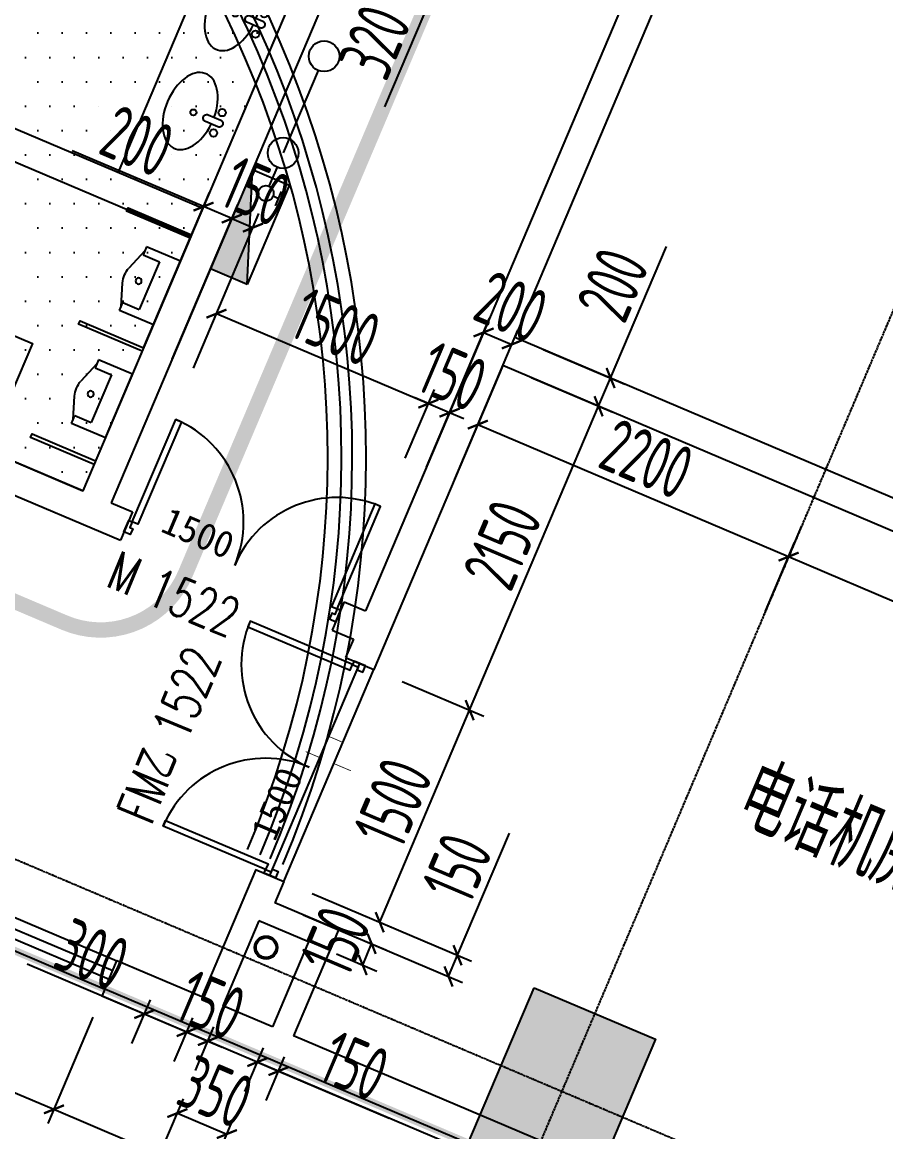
# Model space of a CAD drawing. Extents: x -3523 to 12007717, y -6694179 to 21431.
# Drawn here: x 11964569 to 11970196, y -6444786 to -6437560 of the extents above; entities that cross this region are included whole.
import ezdxf
from ezdxf.enums import TextEntityAlignment as Align
from ezdxf.xclip import XClip

# ---------------------------------------------------------------- set-up
doc = ezdxf.new("R2010")
doc.units = 0
doc.header["$LTSCALE"] = 10
doc.header["$MEASUREMENT"] = 0
doc.header["$XCLIPFRAME"] = 0
for name, pattern in [('A3-RG-axis-100$0$CENTER', [2, 1.25, -0.25, 0.25, -0.25]), ('A3-RI-4F$0$DASH', [0.35, 0.25, -0.1]), ('DASHED2', [0.375, 0.25, -0.125])]:
    doc.linetypes.add(name, pattern=pattern)
for name, color, linetype in [('A-CLOD', 200, 'Continuous'), ('A3-RB-4F-100$0$A-DIMS-100', 1, 'Continuous'), ('A3-RG-axis-100$0$A-GRID', 1, 'A3-RG-axis-100$0$CENTER'), ('A3-RI-4F$0$A-DOOR', 32, 'Continuous'), ('A3-RI-4F$0$A-FLOR', 2, 'Continuous'), ('A3-RI-4F$0$A-GLAZ', 140, 'Continuous'), ('A3-RI-4F$0$A-HATCH', 8, 'Continuous'), ('A3-RI-4F$0$A-WALL', 7, 'Continuous'), ('A3-RI-4F$0$A-WALL-FINI', 95, 'Continuous'), ('A3-RM-4F$0$$AUDIT_BAD_LAYER1', 7, 'Continuous'), ('A3-RM-4F$0$0P-1', 191, 'Continuous'), ('A3-RM-4F$0$0P-FE-FH-P', 41, 'A3-RM-4F$0$YJdef_FE-FH_LINE_F'), ('A3-RM-4F$0$0P-FE-FH-V', 141, 'Continuous'), ('A3-RM-4F$0$0P-FE-HY', 141, 'Continuous'), ('A3-RS-1F$0$A-HATH-GRAY', 8, 'Continuous'), ('A3-RS-1F$0$A-WALL', 7, 'Continuous'), ('A3-RX-3F$0$A-FIXT', 55, 'Continuous'), ('A3-SYMB-4F-100$0$A-SYMB', 4, 'Continuous'), ('A3-SYMB-4F-100$0$A-SYMB-AREA', 4, 'Continuous'), ('A3-SYMB-4F-100$0$A-SYMB-DOOR', 3, 'Continuous'), ('A3-SYMB-4F-100$0$A-SYMB-DOOR1', 3, 'Continuous'), ('A3-SYMB-4F-100$0$A-SYMB-DOOR2', 3, 'Continuous'), ('A3-SYMB-4F-100$0$A-SYMB-DOOR3', 3, 'Continuous'), ('A3-SYMB-4F-100$0$A-SYMB-NAME', 4, 'Continuous'), ('A3-SYMB-4F-100$0$A-SYMB-NAME-E', 4, 'Continuous'), ('A3-SYMB-4F-100$0$A-SYMB-NUMB-T', 4, 'Continuous')]:
    doc.layers.add(name, color=color, linetype=linetype)
doc.layers.add('A3-RI-4F$0$临时层', color=140, linetype='Continuous', plot=False)
doc.styles.add('A3-RB-4F-100$0$XD2008', font='xd-hzs.shx', dxfattribs={"width": 0.7, "bigfont": 'xd-hztxt.shx'})
doc.styles.add('A3-RI-4F$0$Standard', font='')
doc.styles.add('A3-RM-4F$0$hz1', font='hzs.shx', dxfattribs={"width": 0.75, "bigfont": 'hztxt.shx'})
doc.styles.add('A3-SYMB-4F-100$0$ECADI', font='hzs.shx', dxfattribs={"width": 0.7, "bigfont": 'hztxt.shx'})
doc.styles.add('A3-SYMB-4F-100$0$ECADI-TXT', font='simplex.shx', dxfattribs={"bigfont": 'hztxt.shx'})
doc.styles.get('A3-RI-4F$0$Standard').set_extended_font_data('SimSun')
doc.linetypes.add('A3-RM-4F$0$YJdef_FE-FH_LINE_F', pattern='A,4,-0.2,["F",A3-RM-4F$0$hz1,S=0.2,R=0,X=-0.1,Y=-0.1],-0.1', length=4.3)
doc.dimstyles.new('A3-RB-4F-100$0$XD100$0', dxfattribs={"dimscale": 100, "dimtxt": 3.5, "dimasz": 1, "dimexe": 1, "dimexo": 2, "dimgap": 0.5, "dimtad": 1, "dimdec": 0, "dimdsep": 46, "dimtxsty": 'A3-RB-4F-100$0$XD2008', "dimblk1": 'A3-RB-4F-100$0$_ARCHTICK', "dimblk2": 'A3-RB-4F-100$0$_ARCHTICK', "dimsah": 1, "dimcen": 2.5, "dimclrt": 4, "dimaunit": 1, "dimadec": 0, "dimazin": 0, "dimtfac": 1, "dimtdec": 0, "dimtix": 1, "dimtmove": 0, "dimatfit": 3, "dimfxl": 0, "dimtolj": 1, "dimtzin": 0, "dimarcsym": 0})

# ---------------------------------------------------------------- blocks, each defined once
blk = doc.blocks.new('A3-RI-4F$0$J-双扇门-1500')
for points in [[(25, 80), (25, 805), (65, 805), (65, 80)], [(1475, 80), (1475, 805), (1435, 805), (1435, 80)], [(0, 80), (25, 80), (25, 40), (45, 40), (45, 0), (0, 0)], [(1500, 80), (1475, 80), (1475, 40), (1455, 40), (1455, 0), (1500, 0)]]:
    blk.add_lwpolyline(points, close=True)
for centre, start, end in [((25, 80), 0, 90), ((1475, 80), 90, 180)]:
    blk.add_arc(centre, 725, start, end)
at = {"layer": 'Defpoints', "style": 'A3-RI-4F$0$Standard'}
blk.add_text('1500', height=175, rotation=360, dxfattribs=at).set_placement((210.4, 93.8))
blk = doc.blocks.new('A3-RI-4F')
at = {"layer": 'A3-RI-4F$0$A-HATCH'}
h = blk.add_hatch(dxfattribs=at)
h.set_pattern_fill('DOTS', color=256, scale=100, style=0)
h.set_pattern_definition([(0, (0, 0), (79.375, 158.75), [0, -158.75])])
h.paths.add_polyline_path([(11965225.4, -6428479.7), (11969367.7, -6430238), (11964964.2, -6440612.1), (11960821.9, -6438853.8), (11962802.3, -6434188.3), (11963100, -6434331.4), (11963536.5, -6433303.2), (11963232.7, -6433174.3)])
at = {"layer": 'A3-RI-4F$0$A-DOOR'}
for p, q in [((11966182.2, -6443117.1), (11966768.3, -6441736.4)), ((11966274.2, -6443156.2), (11966860.3, -6441775.4))]:
    blk.add_line(p, q, dxfattribs=at)
at = {"layer": 'A3-RI-4F$0$A-DOOR', "const_width": 5}
blk.add_lwpolyline([(11966416.1, -6442310.1), (11966508.2, -6442349.2), (11966566.8, -6442211.1), (11966658.8, -6442250.2), (11966600.2, -6442388.2), (11966710.5, -6442435)], dxfattribs=at)
at = {"layer": 'A3-RI-4F$0$A-FLOR', "linetype": 'A3-RI-4F$0$DASH', "const_width": 50}
blk.add_lwpolyline([(11907835.3, -6369053.3), (11897656.1, -6393034), (11898128.3, -6393234.3, -0.084697), (11913933.8, -6391266.8), (11915314, -6394764.5, -0.031408), (11917936.9, -6393922), (11918378.7, -6395666.9), (11918415.6, -6395812.3, -0.137995), (11924069.8, -6395802.9), (11938272.6, -6400392.8, -0.63707), (11939156.2, -6407589.3), (11916413.2, -6421800.6), (11915152.9, -6424769.9), (11915014, -6425097), (11914547.2, -6426196.6), (11920044.1, -6428529.9), (11921412.2, -6425308.5), (11977074.7, -6448935.7), (11985123.7, -6429973.3), (11973295.2, -6424952.4), (11972791.6, -6425444.7)], format="xyb", dxfattribs=at)
at = {"layer": 'A3-RI-4F$0$A-GLAZ'}
for p, q in [((11963805.5, -6443086), (11965186.3, -6443672.1)), ((11963754.7, -6443205.7), (11965135.5, -6443791.8)), ((11963778.1, -6443150.5), (11965158.9, -6443736.6)), ((11963727.3, -6443270.1), (11965108.1, -6443856.2))]:
    blk.add_line(p, q, dxfattribs=at)
at = {"layer": 'A3-RI-4F$0$A-HATCH'}
blk.add_lwpolyline([(11965225.4, -6428479.7), (11969367.7, -6430238), (11964964.2, -6440612.1), (11960821.9, -6438853.8), (11962802.3, -6434188.3), (11963100, -6434331.4), (11963536.5, -6433303.2), (11963232.7, -6433174.3)], close=True, dxfattribs=at)
at = {"layer": 'A3-RI-4F$0$A-WALL'}
for p, q in [((11969548.1, -6434931.6), (11966805.2, -6441393.5)), ((11969654.1, -6435193.8), (11967778.6, -6439612.2)), ((11966711.2, -6437008.2), (11965148.3, -6440690.2)), ((11966449, -6437114.1), (11965745.6, -6438771)), ((11963996.7, -6438028.7), (11965745.6, -6438771)), ((11963918.5, -6438212.8), (11965667.5, -6438955.1)), ((11960821.9, -6438853.8), (11964964.2, -6440612.1)), ((11965667.5, -6438955.1), (11964964.2, -6440612.1)), ((11960559.7, -6438959.7), (11965208.2, -6440932.9)), ((11973301.6, -6441956.6), (11967778.6, -6439612.2)), ((11967516, -6439718.1), (11967516.3, -6439718.2)), ((11967700.4, -6439796.3), (11966860.3, -6441775.4)), ((11973039.3, -6442062.6), (11967700.4, -6439796.3)), ((11965148.3, -6440690.2), (11965286.4, -6440748.8)), ((11965286.4, -6440748.8), (11965208.2, -6440932.9)), ((11966667.1, -6441334.9), (11966589, -6441519)), ((11966667.1, -6441334.9), (11966805.2, -6441393.5)), ((11966589, -6441519), (11966727, -6441577.6)), ((11966727, -6441577.6), (11966676.2, -6441697.3)), ((11966675.9, -6441697.2), (11966860.3, -6441775.4)), ((11966090.1, -6443078), (11965738.5, -6443906.5)), ((11966089.8, -6443077.9), (11966274.2, -6443156.2)), ((11966274.2, -6443156.2), (11966215.6, -6443294.3)), ((11966629.8, -6443470.1), (11966215.6, -6443294.3)), ((11966111, -6443412.8), (11965876.5, -6443965.1)), ((11966433.2, -6443549.6), (11966111, -6443412.8)), ((11966629.8, -6443470.1), (11966336.8, -6444160.5)), ((11966433.2, -6443549.6), (11966198.7, -6444101.9)), ((11965108.1, -6443856.2), (11965186.3, -6443672.1)), ((11965738.5, -6443906.5), (11965186.3, -6443672.1)), ((11969342.4, -6445653.6), (11965108.1, -6443856.2)), ((11966198.7, -6444101.9), (11965876.5, -6443965.1)), ((11969420.6, -6445469.5), (11966336.8, -6444160.5))]:
    blk.add_line(p, q, dxfattribs=at)
at = {"layer": 'A3-RI-4F$0$A-WALL-FINI'}
for p in [(11965108.1, -6443856.2), (11969322.9, -6445699.6)]:
    blk.add_line(p, (11965088.6, -6443902.3), dxfattribs=at)
at = {"layer": 'A3-RI-4F$0$临时层'}
for points in [[(11966267.4, -6443044.6, 0.41421), (11962664.9, -6434128.2), (11958568.6, -6432389.4)], [(11966184.5, -6443009.4, 0.41421), (11962629.7, -6434211.1), (11958533.4, -6432472.3)], [(11966120.1, -6442982, 0.41421), (11962602.4, -6434275.5), (11958506.1, -6432536.7)], [(11966037.3, -6442946.9, 0.41421), (11962567.2, -6434358.3), (11958470.9, -6432619.6)]]:
    blk.add_lwpolyline(points, format="xyb", dxfattribs=at)
at = {"layer": 'A3-RI-4F$0$A-DOOR'}
for p, rotation in [((11965231.6, -6440877.7), 336.9993128461883), ((11966218.8, -6443132.6), 66.99931284592977)]:
    blk.add_blockref('A3-RI-4F$0$J-双扇门-1500', p, dxfattribs=dict(at, rotation=rotation))
blk = doc.blocks.new('A3-RG-axis-100')
at = {"layer": 'A3-RG-axis-100$0$A-GRID'}
for p, q in [((11906272, -6418284.3), (11985933, -6452098.3)), ((11979102.4, -6418565.4), (11947827.8, -6492243.7))]:
    blk.add_line(p, q, dxfattribs=at)
blk = doc.blocks.new('A3-SYMB-4F-100$0$ECADI-TAG-ROOM')
at = {"layer": 'A3-SYMB-4F-100$0$A-SYMB-AREA', "style": 'A3-SYMB-4F-100$0$ECADI', "width": 0.7}
blk.add_attdef('340M2', text='', height=2.5, dxfattribs=at).set_placement((7.167, -1.75), align=Align.MIDDLE_LEFT)
at = {"layer": 'A3-SYMB-4F-100$0$A-SYMB-NAME', "style": 'A3-SYMB-4F-100$0$ECADI', "width": 0.7}
blk.add_attdef('CHINESENAME', (-5.125, 0.088), '', height=4.5, dxfattribs=at)
at = {"layer": 'A3-SYMB-4F-100$0$A-SYMB-NAME-E', "style": 'A3-SYMB-4F-100$0$ECADI', "width": 0.7}
for tag, p in [('ENGLISHHIGH', (-5.125, 8.04)), ('ENGLISHLOW', (-5.125, 4.84))]:
    blk.add_attdef(tag, p, '', height=2.5, dxfattribs=at)
blk = doc.blocks.new('A3-SYMB-4F-100$0$ECADI-TAG-DOOR')
at = {"layer": 'A3-SYMB-4F-100$0$A-SYMB-DOOR', "style": 'A3-SYMB-4F-100$0$ECADI-TXT', "width": 0.7}
for tag, p in [('门窗主编号1', (-6.414, 7.257)), ('门窗主编号2', (2.085, 7.257))]:
    blk.add_attdef(tag, p, '', height=2.5, dxfattribs=at)
at = {"layer": 'A3-SYMB-4F-100$0$A-SYMB-DOOR', "style": 'A3-SYMB-4F-100$0$ECADI-TXT', "width": 0.7, "flags": 1}
for tag, p in [('洞口尺寸(宽X高)', (-6.416, 1.62)), ('备注', (-6.394, -1.213))]:
    blk.add_attdef(tag, p, '', height=2.5, dxfattribs=at)
at = {"layer": 'A3-SYMB-4F-100$0$A-SYMB-DOOR1', "style": 'A3-SYMB-4F-100$0$ECADI-TXT', "width": 0.7}
blk.add_attdef('门窗辅编号1', (-6.414, 4.413), '', height=2.5, dxfattribs=at)
at = {"layer": 'A3-SYMB-4F-100$0$A-SYMB-DOOR2', "style": 'A3-SYMB-4F-100$0$ECADI-TXT', "width": 0.7}
blk.add_attdef('门窗辅编号2', (-2.861, 4.413), '', height=2.5, dxfattribs=at)
at = {"layer": 'A3-SYMB-4F-100$0$A-SYMB-DOOR3', "style": 'A3-SYMB-4F-100$0$ECADI-TXT', "width": 0.7}
blk.add_attdef('门窗辅编号3', (2.323, 4.413), '', height=2.5, dxfattribs=at)
blk = doc.blocks.new('A3-SYMB-4F-100$0$ECADI-TAG-CODE')
at = {"layer": 'A3-SYMB-4F-100$0$A-SYMB-NUMB-T', "color": 1}
blk.add_lwpolyline([(0, 3.5), (15, 3.5), (15, 0), (0, 0)], close=True, dxfattribs=at)
at = {"layer": 'A3-SYMB-4F-100$0$A-SYMB-NUMB-T', "style": 'A3-SYMB-4F-100$0$ECADI-TXT', "width": 0.7}
blk.add_attdef('CODE', text='', height=2.5, dxfattribs=at).set_placement((7.5, 1.75), align=Align.MIDDLE_CENTER)
blk = doc.blocks.new('A3-SYMB-4F-100')
at = {"layer": 'A3-SYMB-4F-100$0$A-SYMB'}
ref = blk.add_blockref('A3-SYMB-4F-100$0$ECADI-TAG-CODE', (11963118.4, -6439388.5), dxfattribs=dict(at, xscale=100.0000000100172, yscale=100.0000000002328, zscale=100, rotation=337))
ref.add_attrib('CODE', 'A3-WC-06', dxfattribs={"layer": 'A3-SYMB-4F-100$0$A-SYMB-NUMB-T', "height": 250, "rotation": 337, "style": 'A3-SYMB-4F-100$0$ECADI-TXT', "width": 0.5}).set_placement((11963877.1, -6439520.4), align=Align.MIDDLE_CENTER)
ref = blk.add_blockref('A3-SYMB-4F-100$0$ECADI-TAG-ROOM', (11969659.3, -6442979.5), dxfattribs=dict(at, xscale=99.99999999989046, yscale=100.0000000001164, rotation=337))
ref.add_attrib('CHINESENAME', '电话机房', (11969191, -6442771.2), dxfattribs={"height": 450, "rotation": 337, "style": 'A3-SYMB-4F-100$0$ECADI', "width": 0.7})
at = {"layer": 'A3-SYMB-4F-100$0$A-SYMB-DOOR'}
ref = blk.add_blockref('A3-SYMB-4F-100$0$ECADI-TAG-DOOR', (11965206.1, -6442059.4, -333.3), dxfattribs=dict(at, xscale=99.99999999997296, yscale=100, zscale=100, rotation=337.5444874613591))
ref.add_attrib('门窗主编号1', 'M', dxfattribs={"height": 250, "rotation": 337.54449, "style": 'A3-SYMB-4F-100$0$ECADI-TXT', "width": 0.7}).set_placement((11965271.8, -6441298.3, -333.3), align=Align.RIGHT)
ref.add_attrib('门窗主编号2', '1522', (11965361.6, -6441340), dxfattribs={"height": 250, "rotation": 337.54449, "style": 'A3-SYMB-4F-100$0$ECADI-TXT', "width": 0.7})
ref = blk.add_blockref('A3-SYMB-4F-100$0$ECADI-TAG-DOOR', (11966359.6, -6442409.7, -333.3), dxfattribs=dict(at, xscale=99.99999999997293, yscale=100.0000000000001, zscale=100, rotation=67.54448746135905))
ref.add_attrib('门窗主编号1', 'FM乙', dxfattribs={"height": 250, "rotation": 67.54449, "style": 'A3-SYMB-4F-100$0$ECADI-TXT', "width": 0.7}).set_placement((11965598.6, -6442344, -333.3), align=Align.RIGHT)
ref.add_attrib('门窗主编号2', '1522', (11965640.3, -6442254.2), dxfattribs={"height": 250, "rotation": 67.54449, "style": 'A3-SYMB-4F-100$0$ECADI-TXT', "width": 0.7})
blk = doc.blocks.new('*U3226')
at = {"layer": 'A3-RM-4F$0$$AUDIT_BAD_LAYER1', "extrusion": (0, 0, -1)}
blk.add_hatch(color=256, dxfattribs=at).paths.add_polyline_path([(-260, 700), (0, 0), (0, 700)])
for p, q in [((260, 700), (0, 700)), ((0, 0), (0, 700)), ((260, 700), (0, 0)), ((260, 0), (260, 700)), ((230.7, 155.9, 0), (230.7, 55.9, 0)), ((230.7, 105.9, 0), (190.7, 105.9, 0)), ((260, 0), (0, 0))]:
    blk.add_line(p, q, dxfattribs=at)
blk.add_circle((-140.7, 105.9, 0), 50, dxfattribs=at)
blk = doc.blocks.new('A3-RM-4F$0$DFA')
at = {"layer": 'A3-RM-4F$0$0P-FE-FH-V'}
for radius in [75, 65]:
    blk.add_circle((0, 0), radius, dxfattribs=at)
blk = doc.blocks.new('A3-RM-4F')
at = {"layer": 'A3-RM-4F$0$0P-FE-FH-P'}
for p, q in [((11966496.6, -6437873.9, 0), (11966268.3, -6438411.6, 0)), ((11966229.3, -6438503.6, 0), (11966176.4, -6438628.2, 0))]:
    blk.add_line(p, q, dxfattribs=at)
at = {"layer": 'A3-RM-4F$0$0P-FE-FH-V'}
for centre in [(11966535.6, -6437781.8, 0), (11966268.3, -6438411.6, 0)]:
    blk.add_circle(centre, 100, dxfattribs=at)
at = {"layer": 'A3-RM-4F$0$0P-1'}
blk.add_blockref('A3-RM-4F$0$DFA', (11966157.5, -6443586), dxfattribs=at)
at = {"layer": 'A3-RM-4F$0$0P-FE-HY', "xscale": -1, "rotation": 157.0000023177295}
blk.add_blockref('*U3226', (11966068.7, -6438521.7), dxfattribs=at)
blk = doc.blocks.new('A3-RB-4F-100$0$_ARCHTICK')
at = {"color": 0, "linetype": 'ByBlock', "const_width": 0.15}
blk.add_lwpolyline([(-0.5, -0.5), (0.5, 0.5)], dxfattribs=at)
blk = doc.blocks.new('*D3010')
at = {"layer": 'A3-RB-4F-100$0$A-DIMS-100', "color": 0, "lineweight": -2}
for p, q in [((11965030, -6444040.3), (11964736.5, -6444731.7)), ((11964775.6, -6444639.6), (11969009.9, -6446437)), ((11969264.3, -6445837.7), (11968970.8, -6446529))]:
    blk.add_line(p, q, dxfattribs=at)
at = {"layer": 'Defpoints', "color": 0}
for p in [(11965108.1, -6443856.2), (11969342.4, -6445653.6), (11969009.9, -6446437)]:
    blk.add_point(p, dxfattribs=at)
at = {"layer": 'A3-RB-4F-100$0$A-DIMS-100', "color": 0, "lineweight": -2, "xscale": 100, "yscale": 100, "zscale": 100}
for p, rotation in [((11964775.6, -6444639.6), 157.0000023179356), ((11969009.9, -6446437), 337.0000023179356)]:
    blk.add_blockref('A3-RB-4F-100$0$_ARCHTICK', p, dxfattribs=dict(at, rotation=rotation))
at = {"layer": 'A3-RB-4F-100$0$A-DIMS-100', "color": 4, "insert": (11966980.6, -6445331.2), "char_height": 350, "attachment_point": 5, "rotation": 337, "style": 'A3-RB-4F-100$0$XD2008'}
blk.add_mtext('\\A1;4600', dxfattribs=at)
blk = doc.blocks.new('*D3011')
at = {"layer": 'A3-RB-4F-100$0$A-DIMS-100', "color": 0, "lineweight": -2}
for p, q in [((11963649.2, -6443454.2), (11963355.7, -6444145.6)), ((11963394.8, -6444053.5), (11964775.6, -6444639.6)), ((11965030, -6444040.3), (11964736.5, -6444731.7))]:
    blk.add_line(p, q, dxfattribs=at)
at = {"layer": 'Defpoints', "color": 0}
for p in [(11963727.3, -6443270.1), (11965108.1, -6443856.2), (11964775.6, -6444639.6)]:
    blk.add_point(p, dxfattribs=at)
at = {"layer": 'A3-RB-4F-100$0$A-DIMS-100', "color": 0, "lineweight": -2, "xscale": 100, "yscale": 100, "zscale": 100}
for p, rotation in [((11963394.8, -6444053.5), 157.0000023179604), ((11964775.6, -6444639.6), 337.0000023179604)]:
    blk.add_blockref('A3-RB-4F-100$0$_ARCHTICK', p, dxfattribs=dict(at, rotation=rotation))
at = {"layer": 'A3-RB-4F-100$0$A-DIMS-100', "color": 4, "insert": (11964173.1, -6444139.5), "char_height": 350, "attachment_point": 5, "rotation": 337, "style": 'A3-RB-4F-100$0$XD2008'}
blk.add_mtext('\\A1;1500', dxfattribs=at)
blk = doc.blocks.new('*D3027')
at = {"layer": 'A3-RB-4F-100$0$A-DIMS-100', "color": 0, "lineweight": -2}
for p, q in [((11967386.7, -6440535.4), (11967576.4, -6440088.6)), ((11967537.3, -6440180.6), (11969562.4, -6441040.3)), ((11969411.8, -6441395), (11969601.5, -6440948.2))]:
    blk.add_line(p, q, dxfattribs=at)
at = {"layer": 'Defpoints', "color": 0}
for p in [(11967308.6, -6440719.5), (11969562.4, -6441040.3), (11969333.7, -6441579.1)]:
    blk.add_point(p, dxfattribs=at)
at = {"layer": 'A3-RB-4F-100$0$A-DIMS-100', "color": 0, "lineweight": -2, "xscale": 100, "yscale": 100, "zscale": 100}
for p, rotation in [((11967537.3, -6440180.6), 157.0000000000328), ((11969562.4, -6441040.3), 337.0000000000327)]:
    blk.add_blockref('A3-RB-4F-100$0$_ARCHTICK', p, dxfattribs=dict(at, rotation=rotation))
at = {"layer": 'A3-RB-4F-100$0$A-DIMS-100', "color": 4, "insert": (11968637.8, -6440403.3), "char_height": 350, "attachment_point": 5, "rotation": 337, "style": 'A3-RB-4F-100$0$XD2008'}
blk.add_mtext('\\A1;2200', dxfattribs=at)
blk = doc.blocks.new('*D3028')
at = {"layer": 'A3-RB-4F-100$0$A-DIMS-100', "color": 0, "lineweight": -2}
for p, q in [((11967202.6, -6440457.2), (11967614, -6439488.1)), ((11967386.7, -6440535.4), (11967798.1, -6439566.2)), ((11967574.9, -6439580.1), (11967759, -6439658.3))]:
    blk.add_line(p, q, dxfattribs=at)
at = {"layer": 'Defpoints', "color": 0}
for p in [(11967759, -6439658.3), (11967124.5, -6440641.3), (11967308.6, -6440719.5)]:
    blk.add_point(p, dxfattribs=at)
at = {"layer": 'A3-RB-4F-100$0$A-DIMS-100', "color": 0, "lineweight": -2, "xscale": 100, "yscale": 100, "zscale": 100}
for p, rotation in [((11967574.9, -6439580.1), 156.9999999998986), ((11967759, -6439658.3), 336.9999999998986)]:
    blk.add_blockref('A3-RB-4F-100$0$_ARCHTICK', p, dxfattribs=dict(at, rotation=rotation))
at = {"layer": 'A3-RB-4F-100$0$A-DIMS-100', "color": 4, "insert": (11967754.9, -6439412.1), "char_height": 350, "attachment_point": 5, "rotation": 337, "style": 'A3-RB-4F-100$0$XD2008'}
blk.add_mtext('\\A1;200', dxfattribs=at)
blk = doc.blocks.new('*D3029')
at = {"layer": 'A3-RB-4F-100$0$A-DIMS-100', "color": 0, "lineweight": -2}
for p, q in [((11967064.5, -6440398.6), (11967254.2, -6439951.8)), ((11967215.1, -6440043.9), (11967123.1, -6440004.8)), ((11967202.6, -6440457.2), (11967392.3, -6440010.4)), ((11967215.1, -6440043.9), (11967353.2, -6440102.5)), ((11967353.2, -6440102.5), (11967445.2, -6440141.6))]:
    blk.add_line(p, q, dxfattribs=at)
at = {"layer": 'Defpoints', "color": 0}
for p in [(11967353.2, -6440102.5), (11966986.4, -6440582.7), (11967124.5, -6440641.3)]:
    blk.add_point(p, dxfattribs=at)
at = {"layer": 'A3-RB-4F-100$0$A-DIMS-100', "color": 0, "lineweight": -2, "xscale": 100, "yscale": 100, "zscale": 100}
for p, rotation in [((11967215.1, -6440043.9), 336.9999999999297), ((11967353.2, -6440102.5), 156.9999999999297)]:
    blk.add_blockref('A3-RB-4F-100$0$_ARCHTICK', p, dxfattribs=dict(at, rotation=rotation))
at = {"layer": 'A3-RB-4F-100$0$A-DIMS-100', "color": 4, "insert": (11967372.1, -6439866.1), "char_height": 350, "attachment_point": 5, "rotation": 337, "style": 'A3-RB-4F-100$0$XD2008'}
blk.add_mtext('\\A1;150', dxfattribs=at)
blk = doc.blocks.new('*D3030')
at = {"layer": 'A3-RB-4F-100$0$A-DIMS-100', "color": 0, "lineweight": -2}
for p, q in [((11965683.8, -6439812.5), (11965873.4, -6439365.7)), ((11965834.4, -6439457.8), (11967215.1, -6440043.9)), ((11967064.5, -6440398.6), (11967254.2, -6439951.8))]:
    blk.add_line(p, q, dxfattribs=at)
at = {"layer": 'Defpoints', "color": 0}
for p in [(11965605.6, -6439996.6), (11967215.1, -6440043.9), (11966986.4, -6440582.7)]:
    blk.add_point(p, dxfattribs=at)
at = {"layer": 'A3-RB-4F-100$0$A-DIMS-100', "color": 0, "lineweight": -2, "xscale": 100, "yscale": 100, "zscale": 100}
for p, rotation in [((11965834.4, -6439457.8), 157.000000000044), ((11967215.1, -6440043.9), 337.000000000044)]:
    blk.add_blockref('A3-RB-4F-100$0$_ARCHTICK', p, dxfattribs=dict(at, rotation=rotation))
at = {"layer": 'A3-RB-4F-100$0$A-DIMS-100', "color": 4, "insert": (11966612.6, -6439543.7), "char_height": 350, "attachment_point": 5, "rotation": 337, "style": 'A3-RB-4F-100$0$XD2008'}
blk.add_mtext('\\A1;1500', dxfattribs=at)
blk = doc.blocks.new('*D3031')
at = {"layer": 'A3-RB-4F-100$0$A-DIMS-100', "color": 0, "lineweight": -2}
for p, q in [((11965545.7, -6439753.9), (11965973.2, -6438746.8)), ((11965683.8, -6439812.5), (11966111.3, -6438805.4)), ((11965934.1, -6438838.9), (11966072.2, -6438897.5))]:
    blk.add_line(p, q, dxfattribs=at)
at = {"layer": 'Defpoints', "color": 0}
for p in [(11966072.2, -6438897.5), (11965467.6, -6439938), (11965605.6, -6439996.6)]:
    blk.add_point(p, dxfattribs=at)
at = {"layer": 'A3-RB-4F-100$0$A-DIMS-100', "color": 0, "lineweight": -2, "xscale": 100, "yscale": 100, "zscale": 100}
for p, rotation in [((11965934.1, -6438838.9), 157.0000000000593), ((11966072.2, -6438897.5), 337.0000000000593)]:
    blk.add_blockref('A3-RB-4F-100$0$_ARCHTICK', p, dxfattribs=dict(at, rotation=rotation))
at = {"layer": 'A3-RB-4F-100$0$A-DIMS-100', "color": 4, "insert": (11966091.1, -6438661.1), "char_height": 350, "attachment_point": 5, "rotation": 337, "style": 'A3-RB-4F-100$0$XD2008'}
blk.add_mtext('\\A1;150', dxfattribs=at)
blk = doc.blocks.new('*D3032')
at = {"layer": 'A3-RB-4F-100$0$A-DIMS-100', "color": 0, "lineweight": -2}
for p, q in [((11965750, -6438760.7), (11964894, -6438397.3)), ((11965361.6, -6439675.8), (11965789.1, -6438668.7)), ((11965545.7, -6439753.9), (11965973.2, -6438746.8)), ((11965934.1, -6438838.9), (11965750, -6438760.7))]:
    blk.add_line(p, q, dxfattribs=at)
at = {"layer": 'Defpoints', "color": 0}
for p in [(11965934.1, -6438838.9), (11965283.5, -6439859.9), (11965467.6, -6439938)]:
    blk.add_point(p, dxfattribs=at)
at = {"layer": 'A3-RB-4F-100$0$A-DIMS-100', "color": 0, "lineweight": -2, "xscale": 100, "yscale": 100, "zscale": 100}
for p, rotation in [((11965750, -6438760.7), 157.0000000000611), ((11965934.1, -6438838.9), 337.000000000061)]:
    blk.add_blockref('A3-RB-4F-100$0$_ARCHTICK', p, dxfattribs=dict(at, rotation=rotation))
at = {"layer": 'A3-RB-4F-100$0$A-DIMS-100', "color": 4, "insert": (11965317.9, -6438332.8), "char_height": 350, "attachment_point": 5, "rotation": 337, "style": 'A3-RB-4F-100$0$XD2008'}
blk.add_mtext('\\A1;200', dxfattribs=at)
blk = doc.blocks.new('*D3053')
at = {"layer": 'A3-RB-4F-100$0$A-DIMS-100', "color": 0, "lineweight": -2}
for p, q in [((11967020.3, -6436791.8), (11967509.7, -6436999.5)), ((11967417.7, -6436960.4), (11967292.6, -6437255)), ((11966895.3, -6437086.3), (11967384.7, -6437294.1)), ((11967292.6, -6437255), (11966929.3, -6438111.1))]:
    blk.add_line(p, q, dxfattribs=at)
at = {"layer": 'Defpoints', "color": 0}
for p in [(11966836.2, -6436713.6), (11967417.7, -6436960.4), (11966711.2, -6437008.2)]:
    blk.add_point(p, dxfattribs=at)
at = {"layer": 'A3-RB-4F-100$0$A-DIMS-100', "color": 0, "lineweight": -2, "xscale": 100, "yscale": 100, "zscale": 100}
for p, rotation in [((11967417.7, -6436960.4), 67.00000000005575), ((11967292.6, -6437255), 247.0000000000557)]:
    blk.add_blockref('A3-RB-4F-100$0$_ARCHTICK', p, dxfattribs=dict(at, rotation=rotation))
at = {"layer": 'A3-RB-4F-100$0$A-DIMS-100', "color": 4, "insert": (11966864.8, -6437687.2), "char_height": 350, "attachment_point": 5, "rotation": 67, "style": 'A3-RB-4F-100$0$XD2008'}
blk.add_mtext('\\A1;320', dxfattribs=at)
blk = doc.blocks.new('*D3067')
at = {"layer": 'A3-RB-4F-100$0$A-DIMS-100', "color": 0, "lineweight": -2}
for p, q in [((11969647.4, -6440840.1), (11969523.3, -6441132.3)), ((11969562.4, -6441040.3), (11972876.2, -6442446.9)), ((11972961.2, -6442246.7), (11972837.1, -6442538.9))]:
    blk.add_line(p, q, dxfattribs=at)
at = {"layer": 'Defpoints', "color": 0}
for p in [(11969725.5, -6440656), (11973039.3, -6442062.6), (11972876.2, -6442446.9)]:
    blk.add_point(p, dxfattribs=at)
at = {"layer": 'A3-RB-4F-100$0$A-DIMS-100', "color": 0, "lineweight": -2, "xscale": 100, "yscale": 100, "zscale": 100}
for p, rotation in [((11969562.4, -6441040.3), 156.9999999999253), ((11972876.2, -6442446.9), 336.9999999999253)]:
    blk.add_blockref('A3-RB-4F-100$0$_ARCHTICK', p, dxfattribs=dict(at, rotation=rotation))
at = {"layer": 'A3-RB-4F-100$0$A-DIMS-100', "color": 4, "insert": (11971307.2, -6441536.5), "char_height": 350, "attachment_point": 5, "rotation": 337, "style": 'A3-RB-4F-100$0$XD2008'}
blk.add_mtext('\\A1;3600', dxfattribs=at)
blk = doc.blocks.new('*D3069')
at = {"layer": 'A3-RB-4F-100$0$A-DIMS-100', "color": 0, "lineweight": -2}
for p, q in [((11967405.2, -6443636.2), (11967742.9, -6442840.7)), ((11966458.3, -6443234.3), (11967497.2, -6443675.3)), ((11966399.7, -6443372.5), (11967438.6, -6443813.4)), ((11967346.6, -6443774.4), (11967405.2, -6443636.2))]:
    blk.add_line(p, q, dxfattribs=at)
at = {"layer": 'Defpoints', "color": 0}
for p in [(11966274.2, -6443156.2), (11966215.6, -6443294.3), (11967405.2, -6443636.2)]:
    blk.add_point(p, dxfattribs=at)
at = {"layer": 'A3-RB-4F-100$0$A-DIMS-100', "color": 0, "lineweight": -2, "xscale": 100, "yscale": 100, "zscale": 100}
for p, rotation in [((11967405.2, -6443636.2), 67.0000000155768), ((11967346.6, -6443774.4), 247.0000000155768)]:
    blk.add_blockref('A3-RB-4F-100$0$_ARCHTICK', p, dxfattribs=dict(at, rotation=rotation))
at = {"layer": 'A3-RB-4F-100$0$A-DIMS-100', "color": 4, "insert": (11967402.3, -6443067.3), "char_height": 350, "attachment_point": 5, "rotation": 67, "style": 'A3-RB-4F-100$0$XD2008'}
blk.add_mtext('\\A1;150', dxfattribs=at)
blk = doc.blocks.new('*D3070')
at = {"layer": 'A3-RB-4F-100$0$A-DIMS-100', "color": 0, "lineweight": -2}
for p, q in [((11967044.4, -6441853.6), (11967576.2, -6442079.3)), ((11966898.1, -6443421), (11967484.2, -6442040.2)), ((11966458.3, -6443234.3), (11966990.1, -6443460.1))]:
    blk.add_line(p, q, dxfattribs=at)
at = {"layer": 'Defpoints', "color": 0}
for p in [(11966860.3, -6441775.4), (11967484.2, -6442040.2), (11966274.2, -6443156.2)]:
    blk.add_point(p, dxfattribs=at)
at = {"layer": 'A3-RB-4F-100$0$A-DIMS-100', "color": 0, "lineweight": -2, "xscale": 100, "yscale": 100, "zscale": 100}
for p, rotation in [((11967484.2, -6442040.2), 66.99999999940391), ((11966898.1, -6443421), 246.9999999994039)]:
    blk.add_blockref('A3-RB-4F-100$0$_ARCHTICK', p, dxfattribs=dict(at, rotation=rotation))
at = {"layer": 'A3-RB-4F-100$0$A-DIMS-100', "color": 4, "insert": (11966984, -6442642.7), "char_height": 350, "attachment_point": 5, "rotation": 67, "style": 'A3-RB-4F-100$0$XD2008'}
blk.add_mtext('\\A1;1500', dxfattribs=at)
blk = doc.blocks.new('*D3071')
at = {"layer": 'A3-RB-4F-100$0$A-DIMS-100', "color": 0, "lineweight": -2}
for p, q in [((11967884.5, -6439874.5), (11968416.3, -6440100.2)), ((11967484.2, -6442040.2), (11968324.2, -6440061.1)), ((11967044.4, -6441853.6), (11967576.2, -6442079.3))]:
    blk.add_line(p, q, dxfattribs=at)
at = {"layer": 'Defpoints', "color": 0}
for p in [(11967700.4, -6439796.3), (11968324.2, -6440061.1), (11966860.3, -6441775.4)]:
    blk.add_point(p, dxfattribs=at)
at = {"layer": 'A3-RB-4F-100$0$A-DIMS-100', "color": 0, "lineweight": -2, "xscale": 100, "yscale": 100, "zscale": 100}
for p, rotation in [((11968324.2, -6440061.1), 66.99999999933885), ((11967484.2, -6442040.2), 246.9999999993389)]:
    blk.add_blockref('A3-RB-4F-100$0$_ARCHTICK', p, dxfattribs=dict(at, rotation=rotation))
at = {"layer": 'A3-RB-4F-100$0$A-DIMS-100', "color": 4, "insert": (11967697.1, -6440962.8), "char_height": 350, "attachment_point": 5, "rotation": 67, "style": 'A3-RB-4F-100$0$XD2008'}
blk.add_mtext('\\A1;2150', dxfattribs=at)
blk = doc.blocks.new('*D3072')
at = {"layer": 'A3-RB-4F-100$0$A-DIMS-100', "color": 0, "lineweight": -2}
for p, q in [((11968402.4, -6439877), (11968765.8, -6439021)), ((11967962.7, -6439690.4), (11968494.4, -6439916.1)), ((11967884.5, -6439874.5), (11968416.3, -6440100.2)), ((11968324.2, -6440061.1), (11968402.4, -6439877))]:
    blk.add_line(p, q, dxfattribs=at)
at = {"layer": 'Defpoints', "color": 0}
for p in [(11967778.6, -6439612.2), (11967700.4, -6439796.3), (11968402.4, -6439877)]:
    blk.add_point(p, dxfattribs=at)
at = {"layer": 'A3-RB-4F-100$0$A-DIMS-100', "color": 0, "lineweight": -2, "xscale": 100, "yscale": 100, "zscale": 100}
for p, rotation in [((11968402.4, -6439877), 66.99999999954686), ((11968324.2, -6440061.1), 246.9999999995468)]:
    blk.add_blockref('A3-RB-4F-100$0$_ARCHTICK', p, dxfattribs=dict(at, rotation=rotation))
at = {"layer": 'A3-RB-4F-100$0$A-DIMS-100', "color": 4, "insert": (11968416, -6439269), "char_height": 350, "attachment_point": 5, "rotation": 67, "style": 'A3-RB-4F-100$0$XD2008'}
blk.add_mtext('\\A1;200', dxfattribs=at)
blk = doc.blocks.new('*D2476')
at = {"layer": 'A3-RB-4F-100$0$A-DIMS-100', "color": 0, "lineweight": -2}
for p, q in [((11965364.6, -6444019.4), (11964600.6, -6443695.1)), ((11965283, -6444211.6), (11965403.7, -6443927.4)), ((11965640.8, -6444136.7), (11965364.6, -6444019.4)), ((11965559.2, -6444328.8), (11965679.9, -6444044.6))]:
    blk.add_line(p, q, dxfattribs=at)
at = {"layer": 'Defpoints', "color": 0}
for p in [(11965640.8, -6444136.7), (11965204.9, -6444395.7), (11965481.1, -6444512.9)]:
    blk.add_point(p, dxfattribs=at)
at = {"layer": 'A3-RB-4F-100$0$A-DIMS-100', "color": 0, "lineweight": -2, "xscale": 100, "yscale": 100, "zscale": 100}
for p, rotation in [((11965364.6, -6444019.4), 157.0000024319147), ((11965640.8, -6444136.7), 337.0000024319147)]:
    blk.add_blockref('A3-RB-4F-100$0$_ARCHTICK', p, dxfattribs=dict(at, rotation=rotation))
at = {"layer": 'A3-RB-4F-100$0$A-DIMS-100', "color": 4, "insert": (11965024.5, -6443630.6), "char_height": 350, "attachment_point": 5, "rotation": 337, "style": 'A3-RB-4F-100$0$XD2008'}
blk.add_mtext('\\A1;300', dxfattribs=at)
blk = doc.blocks.new('*D2477')
at = {"layer": 'A3-RB-4F-100$0$A-DIMS-100', "color": 0, "lineweight": -2}
for p, q in [((11965559.2, -6444328.8), (11965679.9, -6444044.6)), ((11965640.8, -6444136.7), (11965548.7, -6444097.6)), ((11965640.8, -6444136.7), (11965778.9, -6444195.3)), ((11965697.3, -6444387.4), (11965817.9, -6444103.2)), ((11965778.9, -6444195.3), (11965870.9, -6444234.3))]:
    blk.add_line(p, q, dxfattribs=at)
at = {"layer": 'Defpoints', "color": 0}
for p in [(11965778.9, -6444195.3), (11965481.1, -6444512.9), (11965619.2, -6444571.5)]:
    blk.add_point(p, dxfattribs=at)
at = {"layer": 'A3-RB-4F-100$0$A-DIMS-100', "color": 0, "lineweight": -2, "xscale": 100, "yscale": 100, "zscale": 100}
for p, rotation in [((11965640.8, -6444136.7), 337.0000024319467), ((11965778.9, -6444195.3), 157.0000024319467)]:
    blk.add_blockref('A3-RB-4F-100$0$_ARCHTICK', p, dxfattribs=dict(at, rotation=rotation))
at = {"layer": 'A3-RB-4F-100$0$A-DIMS-100', "color": 4, "insert": (11965797.7, -6443958.9), "char_height": 350, "attachment_point": 5, "rotation": 337, "style": 'A3-RB-4F-100$0$XD2008'}
blk.add_mtext('\\A1;150', dxfattribs=at)
blk = doc.blocks.new('*D2478')
at = {"layer": 'A3-RB-4F-100$0$A-DIMS-100', "color": 0, "lineweight": -2}
for p, q in [((11965498.4, -6444856), (11965619, -6444571.8)), ((11965579.9, -6444663.9), (11965902.1, -6444800.7)), ((11965820.6, -6444992.8), (11965941.2, -6444708.6))]:
    blk.add_line(p, q, dxfattribs=at)
at = {"layer": 'Defpoints', "color": 0}
for p in [(11965902.1, -6444800.7), (11965420.2, -6445040.1), (11965742.4, -6445176.9)]:
    blk.add_point(p, dxfattribs=at)
at = {"layer": 'A3-RB-4F-100$0$A-DIMS-100', "color": 0, "lineweight": -2, "xscale": 100, "yscale": 100, "zscale": 100}
for p, rotation in [((11965579.9, -6444663.9), 157.0000024320331), ((11965902.1, -6444800.7), 337.0000024320331)]:
    blk.add_blockref('A3-RB-4F-100$0$_ARCHTICK', p, dxfattribs=dict(at, rotation=rotation))
at = {"layer": 'A3-RB-4F-100$0$A-DIMS-100', "color": 4, "insert": (11965828.9, -6444525.2), "char_height": 350, "attachment_point": 5, "rotation": 337, "style": 'A3-RB-4F-100$0$XD2008'}
blk.add_mtext('\\A1;350', dxfattribs=at)
blk = doc.blocks.new('*D2479')
at = {"layer": 'A3-RB-4F-100$0$A-DIMS-100', "color": 0, "lineweight": -2}
for p, q in [((11966019.5, -6444524.2), (11966140.1, -6444240)), ((11966157.6, -6444582.8), (11966278.2, -6444298.6)), ((11966101, -6444332), (11966239.1, -6444390.6)), ((11966239.1, -6444390.6), (11966960.2, -6444696.7))]:
    blk.add_line(p, q, dxfattribs=at)
at = {"layer": 'Defpoints', "color": 0}
for p in [(11966239.1, -6444390.6), (11965941.3, -6444708.3), (11966079.4, -6444766.9)]:
    blk.add_point(p, dxfattribs=at)
at = {"layer": 'A3-RB-4F-100$0$A-DIMS-100', "color": 0, "lineweight": -2, "xscale": 100, "yscale": 100, "zscale": 100}
for p, rotation in [((11966101, -6444332), 157.0000024319395), ((11966239.1, -6444390.6), 337.0000024319395)]:
    blk.add_blockref('A3-RB-4F-100$0$_ARCHTICK', p, dxfattribs=dict(at, rotation=rotation))
at = {"layer": 'A3-RB-4F-100$0$A-DIMS-100', "color": 4, "insert": (11966733.6, -6444356.1), "char_height": 350, "attachment_point": 5, "rotation": 337, "style": 'A3-RB-4F-100$0$XD2008'}
blk.add_mtext('\\A1;150', dxfattribs=at)
blk = doc.blocks.new('*D2480')
at = {"layer": 'A3-RB-4F-100$0$A-DIMS-100', "color": 0, "lineweight": -2}
for p, q in [((11966675.9, -6443489.7), (11966937.8, -6443600.8)), ((11966787.1, -6443699.8), (11966845.7, -6443561.8)), ((11966617.3, -6443627.7), (11966879.2, -6443738.9))]:
    blk.add_line(p, q, dxfattribs=at)
at = {"layer": 'Defpoints', "color": 0}
for p in [(11966491.8, -6443411.5), (11966433.2, -6443549.6), (11966845.7, -6443561.8)]:
    blk.add_point(p, dxfattribs=at)
at = {"layer": 'A3-RB-4F-100$0$A-DIMS-100', "color": 0, "lineweight": -2, "xscale": 100, "yscale": 100, "zscale": 100}
for p, rotation in [((11966845.7, -6443561.8), 67.00000001548327), ((11966787.1, -6443699.8), 247.0000000154832)]:
    blk.add_blockref('A3-RB-4F-100$0$_ARCHTICK', p, dxfattribs=dict(at, rotation=rotation))
at = {"layer": 'A3-RB-4F-100$0$A-DIMS-100', "color": 4, "insert": (11966609.3, -6443542.9), "char_height": 350, "attachment_point": 5, "rotation": 67, "style": 'A3-RB-4F-100$0$XD2008'}
blk.add_mtext('\\A1;150', dxfattribs=at)
blk = doc.blocks.new('A3-RX-3F$0$A-1-1-X-toilel$0$A-1-10-01~10(B1~wd)$0$333')
at = {"layer": 'A3-RX-3F$0$A-FIXT'}
for p, q in [((0, -225), (0, 225)), ((0, 225), (240, 225)), ((240, 225), (240, 168.7)), ((240, 168.7), (124.4, 168.7)), ((124.4, 168.7), (124.4, -168.7)), ((240, 196.9), (291.3, 53.1)), ((240, -196.9), (291.3, -53.1)), ((240, -168.7), (124.4, -168.7)), ((240, -225), (240, -168.7)), ((0, -225), (240, -225))]:
    blk.add_line(p, q, dxfattribs=at)
blk.add_circle((200, 0), 20, dxfattribs=at)
blk.add_ellipse((225.2, 0), major_axis=(0, 112.5), ratio=0.666667, start_param=4.220783, end_param=5.203995, dxfattribs=at)
blk = doc.blocks.new('A3-RX-3F$0$J-手盆-528x388-b')
for p, q in [((-24, -112), (-24, -24)), ((24, -24), (24, -112))]:
    blk.add_line(p, q)
for centre, radius in [((-72, -34), 24), ((72, -34), 24), ((0, -207), 20)]:
    blk.add_circle(centre, radius)
at = {"extrusion": (0, 0, -1)}
for centre, start_param, end_param in [((0, -24), 5.497787, 8.63938), ((0, -112), 2.356194, 5.497787)]:
    blk.add_ellipse(centre, major_axis=(-17, 17), ratio=1, start_param=start_param, end_param=end_param, dxfattribs=at)
blk.add_ellipse((0, -230), major_axis=(-264, 0), ratio=0.606061, start_param=4.803424, end_param=10.90454)
blk = doc.blocks.new('A3-RX-3F')
at = {"layer": 'A3-RX-3F$0$A-FIXT'}
blk.add_line((11965896.6, -6436879.7), (11965193.3, -6438536.6), dxfattribs=at)
for points in [[(11965662.5, -6438966.5), (11965248.3, -6438790.7), (11965258.1, -6438767.7), (11965672.3, -6438943.5)], [(11965350, -6439703), (11964935.7, -6439527.1), (11964945.5, -6439504.1), (11965359.7, -6439680)], [(11965037.4, -6440439.4), (11964623.2, -6440263.6), (11964633, -6440240.5), (11965047.2, -6440416.4)]]:
    blk.add_lwpolyline(points, dxfattribs=at)
at = {"layer": 'A3-RX-3F$0$A-FIXT', "rotation": 247.0000000167117}
for p in [(11966148.4, -6437584.1), (11965874.9, -6438228.4)]:
    blk.add_blockref('A3-RX-3F$0$J-手盆-528x388-b', p, dxfattribs=at)
at = {"layer": 'A3-RX-3F$0$A-FIXT', "xscale": -1, "rotation": 336.9999999882263}
for p in [(11965511.2, -6439323.3), (11965198.6, -6440059.7)]:
    blk.add_blockref('A3-RX-3F$0$A-1-1-X-toilel$0$A-1-10-01~10(B1~wd)$0$333', p, dxfattribs=at)
blk = doc.blocks.new('A3-RS-1F')
at = {"layer": 'A3-RS-1F$0$A-HATH-GRAY'}
blk.add_hatch(color=256, dxfattribs=at).paths.add_polyline_path([(11968695.2, -6444183.8), (11967903.5, -6443847.8), (11967473.7, -6444860.3), (11968265.4, -6445196.4)])
at = {"layer": 'A3-RS-1F$0$A-WALL'}
blk.add_lwpolyline([(11967903.5, -6443847.8), (11968695.2, -6444183.8), (11968265.4, -6445196.4), (11967473.7, -6444860.3)], close=True, dxfattribs=at)
blk = doc.blocks.new('A3-RB-4F-100')
at = {"layer": 'A3-RB-4F-100$0$A-DIMS-100'}
for base, p1, p2, angle, override, picture, middle in [((11967417.7, -6436960.4), (11966711.2, -6437008.2), (11966836.2, -6436713.6), 67, {"dimasz": 1, "dimadec": 3}, '*D3053', (11967071.9, -6437775.1)), ((11965934.1, -6438838.9), (11965283.5, -6439859.9), (11965467.6, -6439938), 337, {"dimasz": 1, "dimadec": 3}, '*D3032', (11965229.9, -6438540)), ((11966072.2, -6438897.5), (11965467.6, -6439938), (11965605.6, -6439996.6), 337, {"dimasz": 1, "dimadec": 3}, '*D3031', (11966003.2, -6438868.2)), ((11968402.4, -6439877), (11967700.4, -6439796.3), (11967778.6, -6439612.2), 67, {"dimasz": 1, "dimadec": 3}, '*D3072', (11968623.2, -6439357)), ((11967759, -6439658.3), (11967124.5, -6440641.3), (11967308.6, -6440719.5), 337, {"dimasz": 1, "dimadec": 3}, '*D3028', (11967667, -6439619.2)), ((11967405.2, -6443636.2), (11966215.6, -6443294.3), (11966274.2, -6443156.2), 67, {"dimasz": 1, "dimadec": 3}, '*D3069', (11967609.4, -6443155.2)), ((11966845.7, -6443561.8), (11966433.2, -6443549.6), (11966491.8, -6443411.5), 67, {"dimadec": 3}, '*D2480', (11966816.4, -6443630.8)), ((11965640.8, -6444136.7), (11965204.9, -6444395.7), (11965481.1, -6444512.9), 337, {"dimadec": 3}, '*D2476', (11964936.6, -6443837.7)), ((11966239.1, -6444390.6), (11965941.3, -6444708.3), (11966079.4, -6444766.9), 337, {"dimadec": 3}, '*D2479', (11966645.7, -6444563.2)), ((11965902.1, -6444800.7), (11965420.2, -6445040.1), (11965742.4, -6445176.9), 337, {"dimadec": 3}, '*D2478', (11965741, -6444732.3))]:
    dim = blk.add_linear_dim(base=base, p1=p1, p2=p2, angle=angle, dimstyle='A3-RB-4F-100$0$XD100$0', override=override, dxfattribs=at)
    dim.commit()
    dim.dimension.update_dxf_attribs({"geometry": picture, "text_midpoint": middle, "dimtype": 129})
for p1, p2, distance, override, picture, middle in [((11965605.6, -6439996.6), (11966986.4, -6440582.7), 585.4, {"dimasz": 1, "dimadec": 3}, '*D3030', (11966612.6, -6439543.7)), ((11966986.4, -6440582.7), (11967124.5, -6440641.3), 585.4, {"dimasz": 1, "dimadec": 3}, '*D3029', (11967372.1, -6439866.1)), ((11966860.3, -6441775.4), (11967700.4, -6439796.3), -677.7, {"dimasz": 1, "dimadec": 3}, '*D3071', (11967697.1, -6440962.8)), ((11967308.6, -6440719.5), (11969333.7, -6441579.1), 585.4, {"dimasz": 1, "dimadec": 3}, '*D3027', (11968637.8, -6440403.3)), ((11969725.5, -6440656), (11973039.3, -6442062.6), -417.5, {"dimasz": 1, "dimadec": 3}, '*D3067', (11971307.2, -6441536.5)), ((11966274.2, -6443156.2), (11966860.3, -6441775.4), -677.7, {"dimasz": 1, "dimadec": 3}, '*D3070', (11966984, -6442642.7)), ((11963727.3, -6443270.1), (11965108.1, -6443856.2), -851.1, {"dimasz": 1, "dimadec": 3}, '*D3011', (11964173.1, -6444139.5)), ((11965481.1, -6444512.9), (11965619.2, -6444571.5), 408.7, {"dimadec": 3}, '*D2477', (11965797.7, -6443958.9)), ((11965108.1, -6443856.2), (11969342.4, -6445653.6), -851.1, {"dimasz": 1, "dimadec": 3}, '*D3010', (11966980.6, -6445331.2))]:
    dim = blk.add_aligned_dim(p1=p1, p2=p2, distance=distance, dimstyle='A3-RB-4F-100$0$XD100$0', override=override, dxfattribs=at)
    dim.commit()
    dim.dimension.update_dxf_attribs({"geometry": picture, "text_midpoint": middle})

msp = doc.modelspace()

# ---------------------------------------------------------------- linework, layer by layer
at = {"layer": 'A-CLOD', "linetype": 'DASHED2', "const_width": 100}
msp.add_lwpolyline([(11959917.9, -6438727.1), (11964444, -6428064.4, -0.414214), (11965230.7, -6427746.5), (11969839.8, -6429703, -0.414214), (11970157.7, -6430489.7), (11965631.6, -6441152.5, -0.414214), (11964844.9, -6441470.4), (11960235.8, -6439513.9, -0.414214)], format="xyb", close=True, dxfattribs=at)

# ---------------------------------------------------------------- block references
for name in ['A3-RB-4F-100', 'A3-RI-4F', 'A3-RG-axis-100', 'A3-SYMB-4F-100', 'A3-RM-4F', 'A3-RX-3F']:
    msp.add_blockref(name, (0, 0))
ref = msp.add_blockref('A3-RS-1F', (0, 0))
XClip(ref).set_block_clipping_path([(11871425.4322899505, -6415321.6611522771), (11906602.3863900397, -6425223.3304480491), (11927660.6718041506, -6433885.5894491719), (11979180.2172092292, -6452870.0973187089), (12006666.0703704003, -6383055.1873073513), (11899640.5729718395, -6357118.50795958), (11882000.8699817006, -6406957.6178313009)])

doc.saveas('drawing.dxf')
